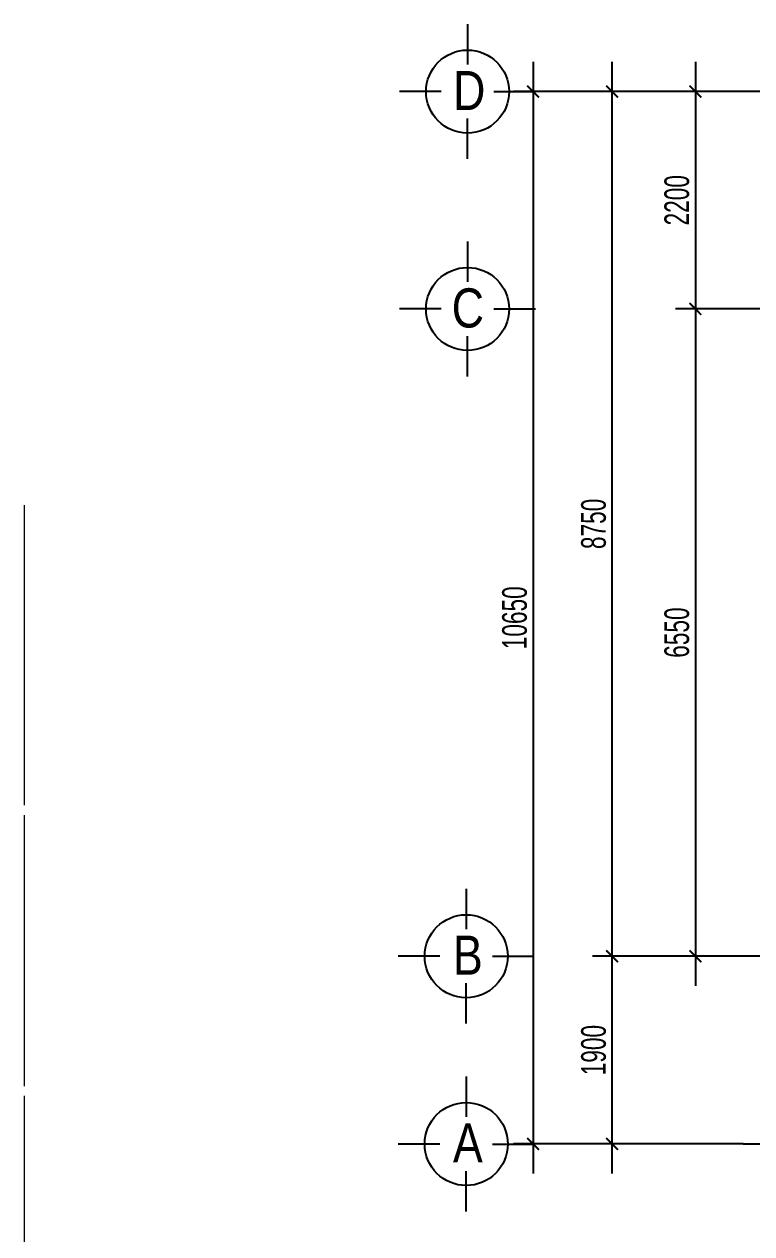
# Model space of a CAD drawing. Header units: millimetres. Extents: x 615730 to 2792744, y 139412 to 597571.
# Drawn here: x 2208920 to 2216289, y 580558 to 592799 of the extents above; entities that cross this region are included whole.
import ezdxf
from ezdxf.enums import TextEntityAlignment as Align

# ---------------------------------------------------------------- set-up
doc = ezdxf.new("R2010")
doc.units = ezdxf.units.MM
doc.header["$MEASUREMENT"] = 0
doc.header["$PDMODE"] = 34
doc.linetypes.add('ACAD_ISO10W100', pattern=[18, 12, -3, 0, -3])
doc.linetypes.add('CENTER', pattern=[2, 1.25, -0.25, 0.25, -0.25])
doc.layers.get('0').update_dxf_attribs({"lineweight": 5})
doc.layers.add('ATIM', color=1, linetype='CENTER')
doc.layers.add('KICHTHUOC', color=1, linetype='Continuous')
doc.styles.add('500', font='', dxfattribs={"height": 500})
doc.styles.add('kichthuoc', font='', dxfattribs={"width": 0.8})
doc.styles.get('500').set_extended_font_data('VNI-Helve-Condense')
doc.styles.get('kichthuoc').set_extended_font_data('.VnArial NarrowH')
doc.dimstyles.new('TL100', dxfattribs={"dimscale": 0, "dimtxt": 250, "dimasz": 120, "dimexe": 200, "dimexo": 0, "dimgap": 60, "dimtad": 1, "dimdec": 0, "dimzin": 0, "dimdsep": 46, "dimtxsty": 'kichthuoc', "dimblk": 'ARCHTICK', "dimcen": 0.09, "dimdle": 300, "dimclrd": 256, "dimclre": 256, "dimclrt": 2, "dimadec": 0, "dimazin": 0, "dimtfac": 1, "dimtdec": 0, "dimtofl": 0, "dimtmove": 2, "dimatfit": 3, "dimldrblk": 'ARCHTICK', "dimfxl": 1, "dimtolj": 1, "dimtzin": 0, "dimarcsym": 0})

# ---------------------------------------------------------------- blocks, each defined once
blk = doc.blocks.new('_ARCHTICK')
at = {"color": 0, "linetype": 'ByBlock', "const_width": 0.15}
blk.add_lwpolyline([(-0.5, -0.5), (0.5, 0.5)], dxfattribs=at)
blk = doc.blocks.new('*D2956')
at = {"layer": 'DEFPOINTS', "color": 0, "transparency": 16777216}
for p in [(2214874, 592117), (2215487, 592117), (2215487, 583367)]:
    blk.add_point(p, dxfattribs=at)
at = {"layer": 'KICHTHUOC', "lineweight": -2, "transparency": 16777216}
for p, q in [((2214874, 583067), (2214874, 592417)), ((2215487, 592117), (2214674, 592117)), ((2215487, 583367), (2214674, 583367))]:
    blk.add_line(p, q, dxfattribs=at)
at = {"layer": 'KICHTHUOC', "lineweight": -2, "transparency": 16777216, "xscale": 120, "yscale": 120, "zscale": 120}
for p, rotation in [((2214874, 592117), 90), ((2214874, 583367), 270)]:
    blk.add_blockref('_ARCHTICK', p, dxfattribs=dict(at, rotation=rotation))
at = {"layer": 'KICHTHUOC', "color": 2, "transparency": 16777216, "insert": (2214687, 587742), "char_height": 250, "attachment_point": 5, "rotation": 90, "style": 'kichthuoc'}
blk.add_mtext('\\A1;8750', dxfattribs=at)
blk = doc.blocks.new('*D2957')
at = {"layer": 'DEFPOINTS', "color": 0, "transparency": 16777216}
for p in [(2214874, 583367), (2216200, 583367), (2216200, 581467)]:
    blk.add_point(p, dxfattribs=at)
at = {"layer": 'KICHTHUOC', "lineweight": -2, "transparency": 16777216}
for p, q in [((2214874, 581167), (2214874, 583667)), ((2216200, 583367), (2214674, 583367)), ((2216200, 581467), (2214674, 581467))]:
    blk.add_line(p, q, dxfattribs=at)
at = {"layer": 'KICHTHUOC', "lineweight": -2, "transparency": 16777216, "xscale": 120, "yscale": 120, "zscale": 120}
for p, rotation in [((2214874, 583367), 90), ((2214874, 581467), 270)]:
    blk.add_blockref('_ARCHTICK', p, dxfattribs=dict(at, rotation=rotation))
at = {"layer": 'KICHTHUOC', "color": 2, "transparency": 16777216, "insert": (2214687, 582417), "char_height": 250, "attachment_point": 5, "rotation": 90, "style": 'kichthuoc'}
blk.add_mtext('\\A1;1900', dxfattribs=at)
blk = doc.blocks.new('tron')
at = {"color": 195}
for p, q in [((0, 374), (0, -209)), ((-382, -600), (-984, -600)), ((382, -600), (984, -600)), ((0, -1574), (0, -991))]:
    blk.add_line(p, q, dxfattribs=at)
at = {"color": 9}
blk.add_circle((0, -600), 600, dxfattribs=at)
blk = doc.blocks.new('*D2970')
at = {"layer": 'DEFPOINTS', "color": 0, "transparency": 16777216}
for p in [(2216200, 592117), (2214074, 581467), (2216200, 581467)]:
    blk.add_point(p, dxfattribs=at)
at = {"layer": 'KICHTHUOC', "lineweight": -2, "transparency": 16777216}
for p, q in [((2214074, 592417), (2214074, 581167)), ((2216200, 592117), (2213874, 592117)), ((2216200, 581467), (2213874, 581467))]:
    blk.add_line(p, q, dxfattribs=at)
at = {"layer": 'KICHTHUOC', "lineweight": -2, "transparency": 16777216, "xscale": 120, "yscale": 120, "zscale": 120}
for p, rotation in [((2214074, 592117), 90), ((2214074, 581467), 270)]:
    blk.add_blockref('_ARCHTICK', p, dxfattribs=dict(at, rotation=rotation))
at = {"layer": 'KICHTHUOC', "color": 2, "transparency": 16777216, "insert": (2213887, 586792), "char_height": 250, "attachment_point": 5, "rotation": 90, "style": 'kichthuoc'}
blk.add_mtext('\\A1;10650', dxfattribs=at)
blk = doc.blocks.new('*D2984')
at = {"layer": 'DEFPOINTS', "color": 0, "transparency": 16777216}
for p in [(2216400, 592117), (2215717, 589917), (2216400, 589917)]:
    blk.add_point(p, dxfattribs=at)
at = {"layer": 'KICHTHUOC', "lineweight": -2, "transparency": 16777216}
for p, q in [((2215717, 592417), (2215717, 589617)), ((2216400, 592117), (2215517, 592117)), ((2216400, 589917), (2215517, 589917))]:
    blk.add_line(p, q, dxfattribs=at)
at = {"layer": 'KICHTHUOC', "lineweight": -2, "transparency": 16777216, "xscale": 120, "yscale": 120, "zscale": 120}
for p, rotation in [((2215717, 592117), 90), ((2215717, 589917), 270)]:
    blk.add_blockref('_ARCHTICK', p, dxfattribs=dict(at, rotation=rotation))
at = {"layer": 'KICHTHUOC', "color": 2, "transparency": 16777216, "insert": (2215530, 591017), "char_height": 250, "attachment_point": 5, "rotation": 90, "style": 'kichthuoc'}
blk.add_mtext('\\A1;2200', dxfattribs=at)
blk = doc.blocks.new('*D2985')
at = {"layer": 'DEFPOINTS', "color": 0, "transparency": 16777216}
for p in [(2216200, 589917), (2215717, 583367), (2216200, 583367)]:
    blk.add_point(p, dxfattribs=at)
at = {"layer": 'KICHTHUOC', "lineweight": -2, "transparency": 16777216}
for p, q in [((2215717, 590217), (2215717, 583067)), ((2216200, 589917), (2215517, 589917)), ((2216200, 583367), (2215517, 583367))]:
    blk.add_line(p, q, dxfattribs=at)
at = {"layer": 'KICHTHUOC', "lineweight": -2, "transparency": 16777216, "xscale": 120, "yscale": 120, "zscale": 120}
for p, rotation in [((2215717, 589917), 90), ((2215717, 583367), 270)]:
    blk.add_blockref('_ARCHTICK', p, dxfattribs=dict(at, rotation=rotation))
at = {"layer": 'KICHTHUOC', "color": 2, "transparency": 16777216, "insert": (2215530, 586642), "char_height": 250, "attachment_point": 5, "rotation": 90, "style": 'kichthuoc'}
blk.add_mtext('\\A1;6550', dxfattribs=at)

msp = doc.modelspace()

# ---------------------------------------------------------------- linework, layer by layer
at = {"color": 3}
for p, q in [((2208920, 587931.7), (2208920, 584895)), ((2208920, 584795.5), (2208920, 582053.4)), ((2208920, 581953.9), (2208920, 579141.3))]:
    msp.add_line(p, q, dxfattribs=at)
at = {"layer": 'ATIM', "linetype": 'ACAD_ISO10W100', "ltscale": 45}
for p, q in [((2236949.9, 583366.6), (2216199.6, 583366.6)), ((2236949.9, 581466.6), (2216199.6, 581466.6))]:
    msp.add_line(p, q, dxfattribs=at)

# ---------------------------------------------------------------- block references
at = {"layer": 'KICHTHUOC', "xscale": 0.7000000001862645, "yscale": 0.7000000001862645, "zscale": 0.7000000001862645}
for p in [(2213410.2, 592536.6), (2213410.2, 590336.6), (2213396.4, 583786.6), (2213396.4, 581886.6)]:
    msp.add_blockref('tron', p, dxfattribs=at)

# ---------------------------------------------------------------- texts
at = {"layer": 'KICHTHUOC', "color": 2, "style": '500'}
for s, p in [('D', (2213426.8, 592127.5)), ('C', (2213413, 589927.5)), ('B', (2213413, 583377.5)), ('A', (2213413, 581477.5))]:
    msp.add_text(s, height=395.9, dxfattribs=at).set_placement(p, align=Align.MIDDLE)

# ---------------------------------------------------------------- dimensions: what is measured, and where the dimension line sits
at = {"layer": 'KICHTHUOC'}
for base, p1, p2, picture, middle in [((2214074.5, 581466.6), (2216199.6, 592116.6), (2216199.6, 581466.6), '*D2970', (2213886.8, 586791.6)), ((2214874.5, 592116.6), (2215486.7, 583366.6), (2215486.7, 592116.6), '*D2956', (2214686.8, 587741.6)), ((2215717.3, 589916.6), (2216399.6, 592116.6), (2216399.6, 589916.6), '*D2984', (2215529.7, 591016.6)), ((2215717.3, 583366.6), (2216199.6, 589916.6), (2216199.6, 583366.6), '*D2985', (2215529.7, 586641.6)), ((2214874.5, 583366.6), (2216199.6, 581466.6), (2216199.6, 583366.6), '*D2957', (2214686.8, 582416.6))]:
    dim = msp.add_linear_dim(base=base, p1=p1, p2=p2, angle=90, dimstyle='TL100', override={"dimscale": 1}, dxfattribs=at)
    dim.commit()
    dim.dimension.update_dxf_attribs({"geometry": picture, "text_midpoint": middle})

doc.saveas('drawing.dxf')
